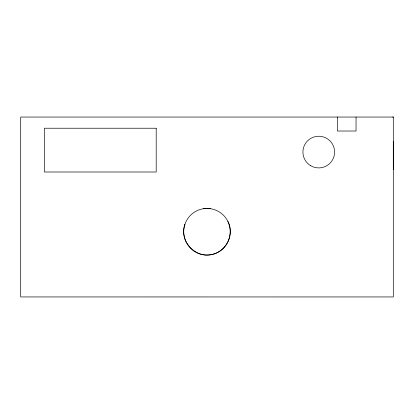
<?xml version="1.0" encoding="UTF-8"?>
<svg xmlns="http://www.w3.org/2000/svg" width="414" height="414" viewBox="0 0 414 414"><rect width="100%" height="100%" fill="white"/><g stroke="black" fill="none" stroke-linecap="round" stroke-linejoin="round"><path stroke-width="0.62" d="M184.68 225.594L184.68 224.326M393.3 117.048L393.3 296.952L20.7 296.941L20.7 117.048L393.3 117.048L392.632 117.058M184.929 224.316C178.946 240.462 194.834 258.481 211.601 254.569C226.116 251.924 234.66 234.479 227.86 221.386M393.3 141.34L393.3 169.683M210.4 208.501L203.3 208.501L208.465 208.501M356.04 117.048L356.04 131.021L337.41 131.021L337.41 117.048M156.197 128.226L44.417 128.226L44.417 172.007L156.197 172.007L156.197 128.226M194.114 251.138A23.287 23.287 0 0 0 230.241 233.206A23.287 23.287 0 0 0 196.645 210.881A23.287 23.287 0 0 0 194.114 251.138M310.754 165.745A15.835 15.835 0 0 0 334.59 152.171A15.835 15.835 0 0 0 310.914 138.317A15.835 15.835 0 0 0 310.754 165.745"/></g></svg>
